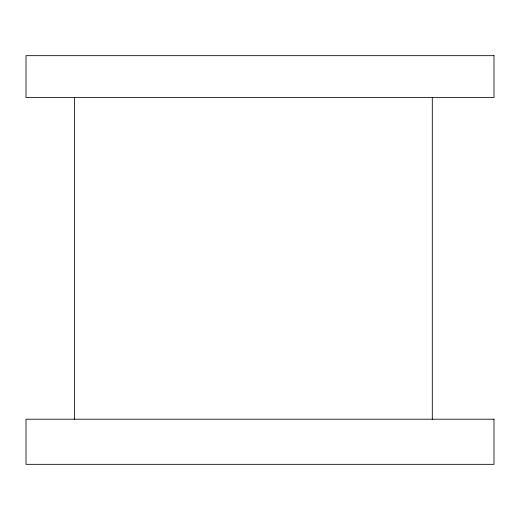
<?xml version="1.0" encoding="UTF-8"?>
<svg xmlns="http://www.w3.org/2000/svg" width="520" height="520" viewBox="0 0 520 520"><rect width="100%" height="100%" fill="white"/><g stroke="black" fill="none" stroke-linecap="round" stroke-linejoin="round"><path stroke-width="0.78" d="M432.302 97.455L432.302 419.204M74.412 97.455L74.412 419.204M494 55.666L26 55.666L26 97.455L494 97.455L494 55.666M494 419.204L26 419.204L26 464.334L494 464.334L494 419.204"/></g></svg>
